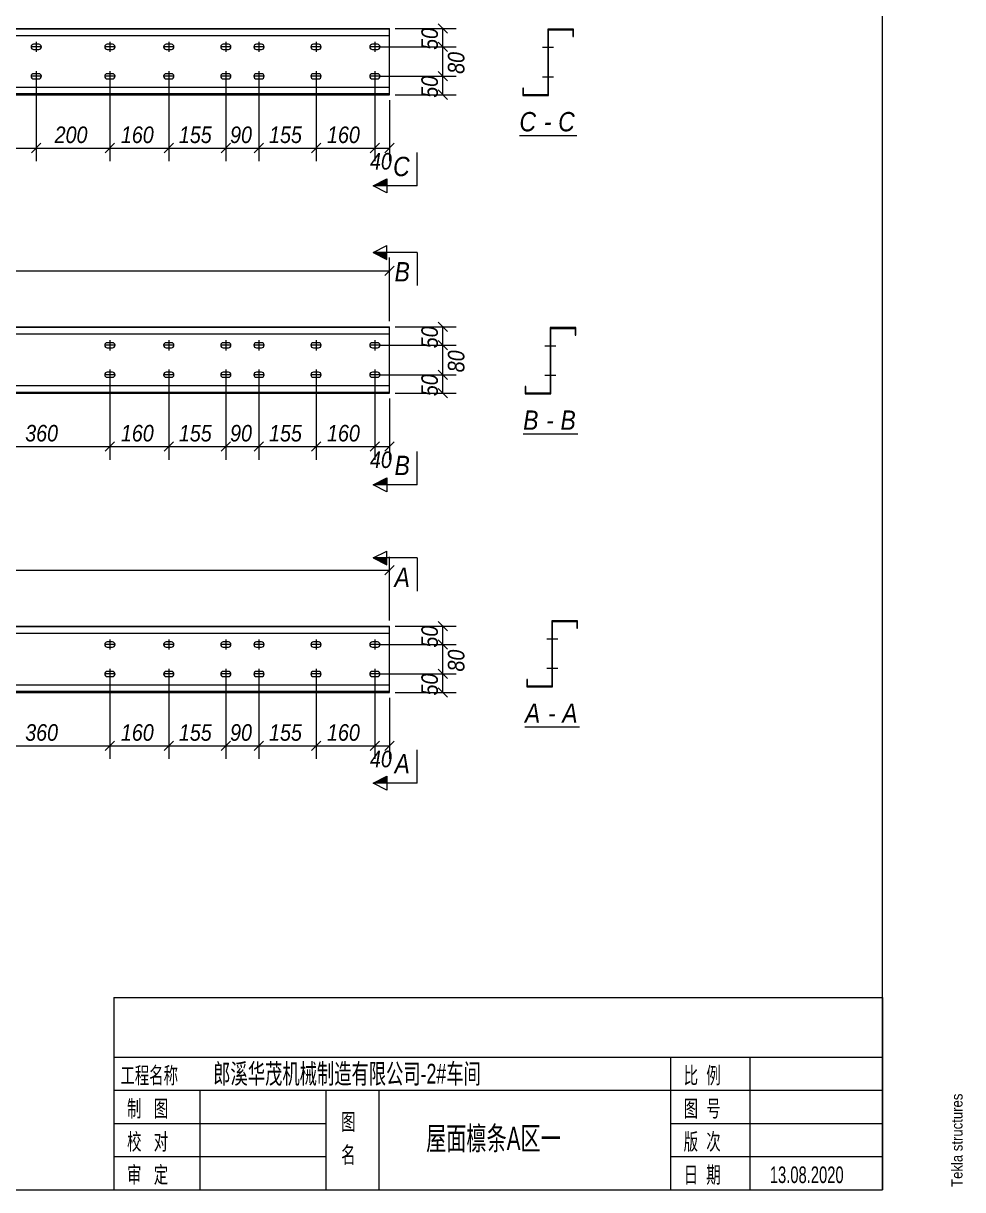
# Model space of a CAD drawing. Extents: x 857 to 4439, y -1249 to 4637.
# Drawn here: x 1288.2 to 1458.3, y 4227.2 to 4438.4 of the extents above; entities that cross this region are included whole.
import ezdxf

# ---------------------------------------------------------------- set-up
doc = ezdxf.new("R2010")
doc.units = 0
doc.header["$LTSCALE"] = 1000
doc.header["$MEASUREMENT"] = 0
doc.linetypes.add('XKITLINE00', pattern=[0])
doc.linetypes.add('XKITLINE02', pattern=[4, 2, -2])
for name, color, linetype, lineweight in [('Bolt', 7, 'Continuous', 0), ('DrawingSheet', 5, 'Continuous', 0), ('OtherObjectType', 1, 'Continuous', 0), ('Part', 2, 'Continuous', 0), ('Section', 6, 'Continuous', 0), ('Z-DIMENSIONS', 1, 'Continuous', 0)]:
    doc.layers.add(name, color=color, linetype=linetype, lineweight=lineweight)
doc.styles.add('Arial', font='arial.ttf')
doc.styles.add('Arial Italic', font='ariali.ttf')
doc.styles.add('宋体', font='arial.ttf')

# ---------------------------------------------------------------- blocks, each defined once
blk = doc.blocks.new('屋面檩条A区二')
at = {"layer": 'DrawingSheet', "color": 5, "style": 'Arial', "width": 0.85}
blk.add_text('Tekla structures', height=2, rotation=90, dxfattribs=at).set_placement((4.5, 5.5))
blk = doc.blocks.new('屋面檩条A区一')
at = {"layer": 'Section'}
for points in [[(499.25, 186.79), (496.75, 186.79), (499.25, 188.04)], [(499.25, 173.47), (496.75, 174.72), (499.25, 174.72)], [(499.25, 132.65), (496.75, 132.65), (499.25, 133.9)], [(499.25, 118.15), (496.75, 119.4), (499.25, 119.4)], [(499.25, 78.62), (496.75, 78.62), (499.25, 79.87)]]:
    blk.add_hatch(color=1, dxfattribs=at).paths.add_polyline_path(points, flags=17)
at = {"layer": 'Bolt', "color": 3, "linetype": 'XKITLINE00', "lineweight": 0}
for p, q in [((434.85, 212.13), (434.82, 211.95)), ((434.82, 211.95), (434.82, 211.95)), ((434.82, 211.95), (434.85, 211.78)), ((436.68, 211.95), (434.82, 211.95)), ((434.95, 212.28), (434.85, 212.13)), ((434.85, 211.78), (434.95, 211.62)), ((435.11, 212.39), (434.95, 212.28)), ((434.95, 211.62), (435.11, 211.52)), ((435.28, 212.42), (435.11, 212.39)), ((435.11, 211.52), (435.28, 211.49)), ((436.22, 212.42), (435.28, 212.42)), ((435.28, 211.49), (436.22, 211.49)), ((435.75, 212.89), (435.75, 211.02)), ((436.4, 212.39), (436.22, 212.42)), ((436.22, 211.49), (436.4, 211.52)), ((436.55, 212.28), (436.4, 212.39)), ((436.4, 211.52), (436.55, 211.62)), ((436.65, 212.13), (436.55, 212.28)), ((436.55, 211.62), (436.65, 211.78)), ((436.68, 211.95), (436.65, 212.13)), ((436.65, 211.78), (436.68, 211.95)), ((436.68, 211.95), (436.68, 211.95)), ((448.19, 212.13), (448.15, 211.95)), ((448.15, 211.95), (448.15, 211.95)), ((448.15, 211.95), (448.19, 211.78)), ((450.02, 211.95), (448.15, 211.95)), ((448.29, 212.28), (448.19, 212.13)), ((448.19, 211.78), (448.29, 211.62)), ((448.44, 212.39), (448.29, 212.28)), ((448.29, 211.62), (448.44, 211.52)), ((448.62, 212.42), (448.44, 212.39)), ((448.44, 211.52), (448.62, 211.49)), ((449.55, 212.42), (448.62, 212.42)), ((448.62, 211.49), (449.55, 211.49)), ((449.08, 212.89), (449.08, 211.02)), ((449.73, 212.39), (449.55, 212.42)), ((449.55, 211.49), (449.73, 211.52)), ((449.88, 212.28), (449.73, 212.39)), ((449.73, 211.52), (449.88, 211.62)), ((449.98, 212.13), (449.88, 212.28)), ((449.88, 211.62), (449.98, 211.78)), ((450.02, 211.95), (449.98, 212.13)), ((449.98, 211.78), (450.02, 211.95)), ((450.02, 211.95), (450.02, 211.95)), ((458.85, 212.13), (458.82, 211.95)), ((458.82, 211.95), (458.82, 211.95)), ((458.82, 211.95), (458.85, 211.78)), ((460.68, 211.95), (458.82, 211.95)), ((458.95, 212.28), (458.85, 212.13)), ((458.85, 211.78), (458.95, 211.62)), ((459.11, 212.39), (458.95, 212.28)), ((458.95, 211.62), (459.11, 211.52)), ((459.28, 212.42), (459.11, 212.39)), ((459.11, 211.52), (459.28, 211.49)), ((460.22, 212.42), (459.28, 212.42)), ((459.28, 211.49), (460.22, 211.49)), ((459.75, 212.89), (459.75, 211.02)), ((460.4, 212.39), (460.22, 212.42)), ((460.22, 211.49), (460.4, 211.52)), ((460.55, 212.28), (460.4, 212.39)), ((460.4, 211.52), (460.55, 211.62)), ((460.65, 212.13), (460.55, 212.28)), ((460.55, 211.62), (460.65, 211.78)), ((460.68, 211.95), (460.65, 212.13)), ((460.65, 211.78), (460.68, 211.95)), ((460.68, 211.95), (460.68, 211.95)), ((469.19, 212.13), (469.15, 211.95)), ((469.15, 211.95), (469.15, 211.95)), ((469.15, 211.95), (469.19, 211.78)), ((471.02, 211.95), (469.15, 211.95)), ((469.29, 212.28), (469.19, 212.13)), ((469.19, 211.78), (469.29, 211.62)), ((469.44, 212.39), (469.29, 212.28)), ((469.29, 211.62), (469.44, 211.52)), ((469.62, 212.42), (469.44, 212.39)), ((469.44, 211.52), (469.62, 211.49)), ((470.55, 212.42), (469.62, 212.42)), ((469.62, 211.49), (470.55, 211.49)), ((470.08, 212.89), (470.08, 211.02)), ((470.73, 212.39), (470.55, 212.42)), ((470.55, 211.49), (470.73, 211.52)), ((470.88, 212.28), (470.73, 212.39)), ((470.73, 211.52), (470.88, 211.62)), ((470.98, 212.13), (470.88, 212.28)), ((470.88, 211.62), (470.98, 211.78)), ((471.02, 211.95), (470.98, 212.13)), ((470.98, 211.78), (471.02, 211.95)), ((471.02, 211.95), (471.02, 211.95)), ((475.19, 212.13), (475.15, 211.95)), ((475.15, 211.95), (475.15, 211.95)), ((475.15, 211.95), (475.19, 211.78)), ((477.02, 211.95), (475.15, 211.95)), ((475.29, 212.28), (475.19, 212.13)), ((475.19, 211.78), (475.29, 211.62)), ((475.44, 212.39), (475.29, 212.28)), ((475.29, 211.62), (475.44, 211.52)), ((475.62, 212.42), (475.44, 212.39)), ((475.44, 211.52), (475.62, 211.49)), ((476.55, 212.42), (475.62, 212.42)), ((475.62, 211.49), (476.55, 211.49)), ((476.08, 212.89), (476.08, 211.02)), ((476.73, 212.39), (476.55, 212.42)), ((476.55, 211.49), (476.73, 211.52)), ((476.88, 212.28), (476.73, 212.39)), ((476.73, 211.52), (476.88, 211.62)), ((476.98, 212.13), (476.88, 212.28)), ((476.88, 211.62), (476.98, 211.78)), ((477.02, 211.95), (476.98, 212.13)), ((476.98, 211.78), (477.02, 211.95)), ((477.02, 211.95), (477.02, 211.95)), ((485.52, 212.13), (485.48, 211.95)), ((485.48, 211.95), (485.48, 211.95)), ((485.48, 211.95), (485.52, 211.78)), ((487.35, 211.95), (485.48, 211.95)), ((485.62, 212.28), (485.52, 212.13)), ((485.52, 211.78), (485.62, 211.62)), ((485.77, 212.39), (485.62, 212.28)), ((485.62, 211.62), (485.77, 211.52)), ((485.95, 212.42), (485.77, 212.39)), ((485.77, 211.52), (485.95, 211.49)), ((486.88, 212.42), (485.95, 212.42)), ((485.95, 211.49), (486.88, 211.49)), ((486.42, 212.89), (486.42, 211.02)), ((487.06, 212.39), (486.88, 212.42)), ((486.88, 211.49), (487.06, 211.52)), ((487.21, 212.28), (487.06, 212.39)), ((487.06, 211.52), (487.21, 211.62)), ((487.31, 212.13), (487.21, 212.28)), ((487.21, 211.62), (487.31, 211.78)), ((487.35, 211.95), (487.31, 212.13)), ((487.31, 211.78), (487.35, 211.95)), ((487.35, 211.95), (487.35, 211.95)), ((496.19, 212.13), (496.15, 211.95)), ((496.15, 211.95), (496.15, 211.95)), ((496.15, 211.95), (496.19, 211.78)), ((498.02, 211.95), (496.15, 211.95)), ((496.29, 212.28), (496.19, 212.13)), ((496.19, 211.78), (496.29, 211.62)), ((496.44, 212.39), (496.29, 212.28)), ((496.29, 211.62), (496.44, 211.52)), ((496.62, 212.42), (496.44, 212.39)), ((496.44, 211.52), (496.62, 211.49)), ((497.55, 212.42), (496.62, 212.42)), ((496.62, 211.49), (497.55, 211.49)), ((497.08, 212.89), (497.08, 211.02)), ((497.73, 212.39), (497.55, 212.42)), ((497.55, 211.49), (497.73, 211.52)), ((497.88, 212.28), (497.73, 212.39)), ((497.73, 211.52), (497.88, 211.62)), ((497.98, 212.13), (497.88, 212.28)), ((497.88, 211.62), (497.98, 211.78)), ((498.02, 211.95), (497.98, 212.13)), ((497.98, 211.78), (498.02, 211.95)), ((498.02, 211.95), (498.02, 211.95)), ((529.45, 211.82), (527.45, 211.82)), ((528.52, 212.28), (528.39, 212.28)), ((528.52, 211.35), (528.39, 211.35)), ((435.11, 207.05), (434.95, 206.95)), ((435.28, 207.09), (435.11, 207.05)), ((436.22, 207.09), (435.28, 207.09)), ((435.75, 207.55), (435.75, 205.69)), ((436.4, 207.05), (436.22, 207.09)), ((436.55, 206.95), (436.4, 207.05)), ((448.44, 207.05), (448.29, 206.95)), ((448.62, 207.09), (448.44, 207.05)), ((449.55, 207.09), (448.62, 207.09)), ((449.08, 207.55), (449.08, 205.69)), ((449.73, 207.05), (449.55, 207.09)), ((449.88, 206.95), (449.73, 207.05)), ((459.11, 207.05), (458.95, 206.95)), ((459.28, 207.09), (459.11, 207.05)), ((460.22, 207.09), (459.28, 207.09)), ((459.75, 207.55), (459.75, 205.69)), ((460.4, 207.05), (460.22, 207.09)), ((460.55, 206.95), (460.4, 207.05)), ((469.44, 207.05), (469.29, 206.95)), ((469.62, 207.09), (469.44, 207.05)), ((470.55, 207.09), (469.62, 207.09)), ((470.08, 207.55), (470.08, 205.69)), ((470.73, 207.05), (470.55, 207.09)), ((470.88, 206.95), (470.73, 207.05)), ((475.44, 207.05), (475.29, 206.95)), ((475.62, 207.09), (475.44, 207.05)), ((476.55, 207.09), (475.62, 207.09)), ((476.08, 207.55), (476.08, 205.69)), ((476.73, 207.05), (476.55, 207.09)), ((476.88, 206.95), (476.73, 207.05)), ((485.77, 207.05), (485.62, 206.95)), ((485.95, 207.09), (485.77, 207.05)), ((486.88, 207.09), (485.95, 207.09)), ((486.42, 207.55), (486.42, 205.69)), ((487.06, 207.05), (486.88, 207.09)), ((487.21, 206.95), (487.06, 207.05)), ((496.44, 207.05), (496.29, 206.95)), ((496.62, 207.09), (496.44, 207.05)), ((497.55, 207.09), (496.62, 207.09)), ((497.08, 207.55), (497.08, 205.69)), ((497.73, 207.05), (497.55, 207.09)), ((497.88, 206.95), (497.73, 207.05)), ((434.85, 206.8), (434.82, 206.62)), ((434.82, 206.62), (434.82, 206.62)), ((434.82, 206.62), (434.85, 206.44)), ((436.68, 206.62), (434.82, 206.62)), ((434.95, 206.95), (434.85, 206.8)), ((434.85, 206.44), (434.95, 206.29)), ((434.95, 206.29), (435.11, 206.19)), ((435.11, 206.19), (435.28, 206.15)), ((435.28, 206.15), (436.22, 206.15)), ((436.22, 206.15), (436.4, 206.19)), ((436.4, 206.19), (436.55, 206.29)), ((436.65, 206.8), (436.55, 206.95)), ((436.55, 206.29), (436.65, 206.44)), ((436.68, 206.62), (436.65, 206.8)), ((436.65, 206.44), (436.68, 206.62)), ((436.68, 206.62), (436.68, 206.62)), ((448.19, 206.8), (448.15, 206.62)), ((448.15, 206.62), (448.15, 206.62)), ((448.15, 206.62), (448.19, 206.44)), ((450.02, 206.62), (448.15, 206.62)), ((448.29, 206.95), (448.19, 206.8)), ((448.19, 206.44), (448.29, 206.29)), ((448.29, 206.29), (448.44, 206.19)), ((448.44, 206.19), (448.62, 206.15)), ((448.62, 206.15), (449.55, 206.15)), ((449.55, 206.15), (449.73, 206.19)), ((449.73, 206.19), (449.88, 206.29)), ((449.98, 206.8), (449.88, 206.95)), ((449.88, 206.29), (449.98, 206.44)), ((450.02, 206.62), (449.98, 206.8)), ((449.98, 206.44), (450.02, 206.62)), ((450.02, 206.62), (450.02, 206.62)), ((458.85, 206.8), (458.82, 206.62)), ((458.82, 206.62), (458.82, 206.62)), ((458.82, 206.62), (458.85, 206.44)), ((460.68, 206.62), (458.82, 206.62)), ((458.95, 206.95), (458.85, 206.8)), ((458.85, 206.44), (458.95, 206.29)), ((458.95, 206.29), (459.11, 206.19)), ((459.11, 206.19), (459.28, 206.15)), ((459.28, 206.15), (460.22, 206.15)), ((460.22, 206.15), (460.4, 206.19)), ((460.4, 206.19), (460.55, 206.29)), ((460.65, 206.8), (460.55, 206.95)), ((460.55, 206.29), (460.65, 206.44)), ((460.68, 206.62), (460.65, 206.8)), ((460.65, 206.44), (460.68, 206.62)), ((460.68, 206.62), (460.68, 206.62)), ((469.19, 206.8), (469.15, 206.62)), ((469.15, 206.62), (469.15, 206.62)), ((469.15, 206.62), (469.19, 206.44)), ((471.02, 206.62), (469.15, 206.62)), ((469.29, 206.95), (469.19, 206.8)), ((469.19, 206.44), (469.29, 206.29)), ((469.29, 206.29), (469.44, 206.19)), ((469.44, 206.19), (469.62, 206.15)), ((469.62, 206.15), (470.55, 206.15)), ((470.55, 206.15), (470.73, 206.19)), ((470.73, 206.19), (470.88, 206.29)), ((470.98, 206.8), (470.88, 206.95)), ((470.88, 206.29), (470.98, 206.44)), ((471.02, 206.62), (470.98, 206.8)), ((470.98, 206.44), (471.02, 206.62)), ((471.02, 206.62), (471.02, 206.62)), ((475.19, 206.8), (475.15, 206.62)), ((475.15, 206.62), (475.15, 206.62)), ((475.15, 206.62), (475.19, 206.44)), ((477.02, 206.62), (475.15, 206.62)), ((475.29, 206.95), (475.19, 206.8)), ((475.19, 206.44), (475.29, 206.29)), ((475.29, 206.29), (475.44, 206.19)), ((475.44, 206.19), (475.62, 206.15)), ((475.62, 206.15), (476.55, 206.15)), ((476.55, 206.15), (476.73, 206.19)), ((476.73, 206.19), (476.88, 206.29)), ((476.98, 206.8), (476.88, 206.95)), ((476.88, 206.29), (476.98, 206.44)), ((477.02, 206.62), (476.98, 206.8)), ((476.98, 206.44), (477.02, 206.62)), ((477.02, 206.62), (477.02, 206.62)), ((485.52, 206.8), (485.48, 206.62)), ((485.48, 206.62), (485.48, 206.62)), ((485.48, 206.62), (485.52, 206.44)), ((487.35, 206.62), (485.48, 206.62)), ((485.62, 206.95), (485.52, 206.8)), ((485.52, 206.44), (485.62, 206.29)), ((485.62, 206.29), (485.77, 206.19)), ((485.77, 206.19), (485.95, 206.15)), ((485.95, 206.15), (486.88, 206.15)), ((486.88, 206.15), (487.06, 206.19)), ((487.06, 206.19), (487.21, 206.29)), ((487.31, 206.8), (487.21, 206.95)), ((487.21, 206.29), (487.31, 206.44)), ((487.35, 206.62), (487.31, 206.8)), ((487.31, 206.44), (487.35, 206.62)), ((487.35, 206.62), (487.35, 206.62)), ((496.19, 206.8), (496.15, 206.62)), ((496.15, 206.62), (496.15, 206.62)), ((496.15, 206.62), (496.19, 206.44)), ((498.02, 206.62), (496.15, 206.62)), ((496.29, 206.95), (496.19, 206.8)), ((496.19, 206.44), (496.29, 206.29)), ((496.29, 206.29), (496.44, 206.19)), ((496.44, 206.19), (496.62, 206.15)), ((496.62, 206.15), (497.55, 206.15)), ((497.55, 206.15), (497.73, 206.19)), ((497.73, 206.19), (497.88, 206.29)), ((497.98, 206.8), (497.88, 206.95)), ((497.88, 206.29), (497.98, 206.44)), ((498.02, 206.62), (497.98, 206.8)), ((497.98, 206.44), (498.02, 206.62)), ((498.02, 206.62), (498.02, 206.62)), ((529.45, 206.48), (527.45, 206.48)), ((528.52, 206.95), (528.39, 206.95)), ((528.52, 206.02), (528.39, 206.02)), ((449.08, 158.85), (449.08, 156.98)), ((459.75, 158.85), (459.75, 156.98)), ((470.08, 158.85), (470.08, 156.98)), ((476.08, 158.85), (476.08, 156.98)), ((486.42, 158.85), (486.42, 156.98)), ((497.08, 158.85), (497.08, 156.98)), ((448.19, 158.09), (448.15, 157.92)), ((448.15, 157.92), (448.15, 157.92)), ((448.15, 157.92), (448.19, 157.74)), ((450.02, 157.92), (448.15, 157.92)), ((448.29, 158.25), (448.19, 158.09)), ((448.19, 157.74), (448.29, 157.59)), ((448.44, 158.35), (448.29, 158.25)), ((448.29, 157.59), (448.44, 157.48)), ((448.62, 158.38), (448.44, 158.35)), ((448.44, 157.48), (448.62, 157.45)), ((449.55, 158.38), (448.62, 158.38)), ((448.62, 157.45), (449.55, 157.45)), ((449.73, 158.35), (449.55, 158.38)), ((449.55, 157.45), (449.73, 157.48)), ((449.88, 158.25), (449.73, 158.35)), ((449.73, 157.48), (449.88, 157.59)), ((449.98, 158.09), (449.88, 158.25)), ((449.88, 157.59), (449.98, 157.74)), ((450.02, 157.92), (449.98, 158.09)), ((449.98, 157.74), (450.02, 157.92)), ((450.02, 157.92), (450.02, 157.92)), ((458.85, 158.09), (458.82, 157.92)), ((458.82, 157.92), (458.82, 157.92)), ((458.82, 157.92), (458.85, 157.74)), ((460.68, 157.92), (458.82, 157.92)), ((458.95, 158.25), (458.85, 158.09)), ((458.85, 157.74), (458.95, 157.59)), ((459.11, 158.35), (458.95, 158.25)), ((458.95, 157.59), (459.11, 157.48)), ((459.28, 158.38), (459.11, 158.35)), ((459.11, 157.48), (459.28, 157.45)), ((460.22, 158.38), (459.28, 158.38)), ((459.28, 157.45), (460.22, 157.45)), ((460.4, 158.35), (460.22, 158.38)), ((460.22, 157.45), (460.4, 157.48)), ((460.55, 158.25), (460.4, 158.35)), ((460.4, 157.48), (460.55, 157.59)), ((460.65, 158.09), (460.55, 158.25)), ((460.55, 157.59), (460.65, 157.74)), ((460.68, 157.92), (460.65, 158.09)), ((460.65, 157.74), (460.68, 157.92)), ((460.68, 157.92), (460.68, 157.92)), ((469.19, 158.09), (469.15, 157.92)), ((469.15, 157.92), (469.15, 157.92)), ((469.15, 157.92), (469.19, 157.74)), ((471.02, 157.92), (469.15, 157.92)), ((469.29, 158.25), (469.19, 158.09)), ((469.19, 157.74), (469.29, 157.59)), ((469.44, 158.35), (469.29, 158.25)), ((469.29, 157.59), (469.44, 157.48)), ((469.62, 158.38), (469.44, 158.35)), ((469.44, 157.48), (469.62, 157.45)), ((470.55, 158.38), (469.62, 158.38)), ((469.62, 157.45), (470.55, 157.45)), ((470.73, 158.35), (470.55, 158.38)), ((470.55, 157.45), (470.73, 157.48)), ((470.88, 158.25), (470.73, 158.35)), ((470.73, 157.48), (470.88, 157.59)), ((470.98, 158.09), (470.88, 158.25)), ((470.88, 157.59), (470.98, 157.74)), ((471.02, 157.92), (470.98, 158.09)), ((470.98, 157.74), (471.02, 157.92)), ((471.02, 157.92), (471.02, 157.92)), ((475.19, 158.09), (475.15, 157.92)), ((475.15, 157.92), (475.15, 157.92)), ((475.15, 157.92), (475.19, 157.74)), ((477.02, 157.92), (475.15, 157.92)), ((475.29, 158.25), (475.19, 158.09)), ((475.19, 157.74), (475.29, 157.59)), ((475.44, 158.35), (475.29, 158.25)), ((475.29, 157.59), (475.44, 157.48)), ((475.62, 158.38), (475.44, 158.35)), ((475.44, 157.48), (475.62, 157.45)), ((476.55, 158.38), (475.62, 158.38)), ((475.62, 157.45), (476.55, 157.45)), ((476.73, 158.35), (476.55, 158.38)), ((476.55, 157.45), (476.73, 157.48)), ((476.88, 158.25), (476.73, 158.35)), ((476.73, 157.48), (476.88, 157.59)), ((476.98, 158.09), (476.88, 158.25)), ((476.88, 157.59), (476.98, 157.74)), ((477.02, 157.92), (476.98, 158.09)), ((476.98, 157.74), (477.02, 157.92)), ((477.02, 157.92), (477.02, 157.92)), ((485.52, 158.09), (485.48, 157.92)), ((485.48, 157.92), (485.48, 157.92)), ((485.48, 157.92), (485.52, 157.74)), ((487.35, 157.92), (485.48, 157.92)), ((485.62, 158.25), (485.52, 158.09)), ((485.52, 157.74), (485.62, 157.59)), ((485.77, 158.35), (485.62, 158.25)), ((485.62, 157.59), (485.77, 157.48)), ((485.95, 158.38), (485.77, 158.35)), ((485.77, 157.48), (485.95, 157.45)), ((486.88, 158.38), (485.95, 158.38)), ((485.95, 157.45), (486.88, 157.45)), ((487.06, 158.35), (486.88, 158.38)), ((486.88, 157.45), (487.06, 157.48)), ((487.21, 158.25), (487.06, 158.35)), ((487.06, 157.48), (487.21, 157.59)), ((487.31, 158.09), (487.21, 158.25)), ((487.21, 157.59), (487.31, 157.74)), ((487.35, 157.92), (487.31, 158.09)), ((487.31, 157.74), (487.35, 157.92)), ((487.35, 157.92), (487.35, 157.92)), ((496.19, 158.09), (496.15, 157.92)), ((496.15, 157.92), (496.15, 157.92)), ((496.15, 157.92), (496.19, 157.74)), ((498.02, 157.92), (496.15, 157.92)), ((496.29, 158.25), (496.19, 158.09)), ((496.19, 157.74), (496.29, 157.59)), ((496.44, 158.35), (496.29, 158.25)), ((496.29, 157.59), (496.44, 157.48)), ((496.62, 158.38), (496.44, 158.35)), ((496.44, 157.48), (496.62, 157.45)), ((497.55, 158.38), (496.62, 158.38)), ((496.62, 157.45), (497.55, 157.45)), ((497.73, 158.35), (497.55, 158.38)), ((497.55, 157.45), (497.73, 157.48)), ((497.88, 158.25), (497.73, 158.35)), ((497.73, 157.48), (497.88, 157.59)), ((497.98, 158.09), (497.88, 158.25)), ((497.88, 157.59), (497.98, 157.74)), ((498.02, 157.92), (497.98, 158.09)), ((497.98, 157.74), (498.02, 157.92)), ((498.02, 157.92), (498.02, 157.92)), ((529.87, 157.77), (527.87, 157.77)), ((528.93, 158.23), (528.8, 158.23)), ((528.93, 157.3), (528.8, 157.3)), ((448.19, 152.76), (448.15, 152.58)), ((448.15, 152.58), (448.15, 152.58)), ((448.15, 152.58), (448.19, 152.4)), ((450.02, 152.58), (448.15, 152.58)), ((448.29, 152.91), (448.19, 152.76)), ((448.19, 152.4), (448.29, 152.25)), ((448.44, 153.01), (448.29, 152.91)), ((448.29, 152.25), (448.44, 152.15)), ((448.62, 153.05), (448.44, 153.01)), ((448.44, 152.15), (448.62, 152.12)), ((449.55, 153.05), (448.62, 153.05)), ((448.62, 152.12), (449.55, 152.12)), ((449.08, 153.52), (449.08, 151.65)), ((449.73, 153.01), (449.55, 153.05)), ((449.55, 152.12), (449.73, 152.15)), ((449.88, 152.91), (449.73, 153.01)), ((449.73, 152.15), (449.88, 152.25)), ((449.98, 152.76), (449.88, 152.91)), ((449.88, 152.25), (449.98, 152.4)), ((450.02, 152.58), (449.98, 152.76)), ((449.98, 152.4), (450.02, 152.58)), ((450.02, 152.58), (450.02, 152.58)), ((458.85, 152.76), (458.82, 152.58)), ((458.82, 152.58), (458.82, 152.58)), ((458.82, 152.58), (458.85, 152.4)), ((460.68, 152.58), (458.82, 152.58)), ((458.95, 152.91), (458.85, 152.76)), ((458.85, 152.4), (458.95, 152.25)), ((459.11, 153.01), (458.95, 152.91)), ((458.95, 152.25), (459.11, 152.15)), ((459.28, 153.05), (459.11, 153.01)), ((459.11, 152.15), (459.28, 152.12)), ((460.22, 153.05), (459.28, 153.05)), ((459.28, 152.12), (460.22, 152.12)), ((459.75, 153.52), (459.75, 151.65)), ((460.4, 153.01), (460.22, 153.05)), ((460.22, 152.12), (460.4, 152.15)), ((460.55, 152.91), (460.4, 153.01)), ((460.4, 152.15), (460.55, 152.25)), ((460.65, 152.76), (460.55, 152.91)), ((460.55, 152.25), (460.65, 152.4)), ((460.68, 152.58), (460.65, 152.76)), ((460.65, 152.4), (460.68, 152.58)), ((460.68, 152.58), (460.68, 152.58)), ((469.19, 152.76), (469.15, 152.58)), ((469.15, 152.58), (469.15, 152.58)), ((469.15, 152.58), (469.19, 152.4)), ((471.02, 152.58), (469.15, 152.58)), ((469.29, 152.91), (469.19, 152.76)), ((469.19, 152.4), (469.29, 152.25)), ((469.44, 153.01), (469.29, 152.91)), ((469.29, 152.25), (469.44, 152.15)), ((469.62, 153.05), (469.44, 153.01)), ((469.44, 152.15), (469.62, 152.12)), ((470.55, 153.05), (469.62, 153.05)), ((469.62, 152.12), (470.55, 152.12)), ((470.08, 153.52), (470.08, 151.65)), ((470.73, 153.01), (470.55, 153.05)), ((470.55, 152.12), (470.73, 152.15)), ((470.88, 152.91), (470.73, 153.01)), ((470.73, 152.15), (470.88, 152.25)), ((470.98, 152.76), (470.88, 152.91)), ((470.88, 152.25), (470.98, 152.4)), ((471.02, 152.58), (470.98, 152.76)), ((470.98, 152.4), (471.02, 152.58)), ((471.02, 152.58), (471.02, 152.58)), ((475.19, 152.76), (475.15, 152.58)), ((475.15, 152.58), (475.15, 152.58)), ((475.15, 152.58), (475.19, 152.4)), ((477.02, 152.58), (475.15, 152.58)), ((475.29, 152.91), (475.19, 152.76)), ((475.19, 152.4), (475.29, 152.25)), ((475.44, 153.01), (475.29, 152.91)), ((475.29, 152.25), (475.44, 152.15)), ((475.62, 153.05), (475.44, 153.01)), ((475.44, 152.15), (475.62, 152.12)), ((476.55, 153.05), (475.62, 153.05)), ((475.62, 152.12), (476.55, 152.12)), ((476.08, 153.52), (476.08, 151.65)), ((476.73, 153.01), (476.55, 153.05)), ((476.55, 152.12), (476.73, 152.15)), ((476.88, 152.91), (476.73, 153.01)), ((476.73, 152.15), (476.88, 152.25)), ((476.98, 152.76), (476.88, 152.91)), ((476.88, 152.25), (476.98, 152.4)), ((477.02, 152.58), (476.98, 152.76)), ((476.98, 152.4), (477.02, 152.58)), ((477.02, 152.58), (477.02, 152.58)), ((485.52, 152.76), (485.48, 152.58)), ((485.48, 152.58), (485.48, 152.58)), ((485.48, 152.58), (485.52, 152.4)), ((487.35, 152.58), (485.48, 152.58)), ((485.62, 152.91), (485.52, 152.76)), ((485.52, 152.4), (485.62, 152.25)), ((485.77, 153.01), (485.62, 152.91)), ((485.62, 152.25), (485.77, 152.15)), ((485.95, 153.05), (485.77, 153.01)), ((485.77, 152.15), (485.95, 152.12)), ((486.88, 153.05), (485.95, 153.05)), ((485.95, 152.12), (486.88, 152.12)), ((486.42, 153.52), (486.42, 151.65)), ((487.06, 153.01), (486.88, 153.05)), ((486.88, 152.12), (487.06, 152.15)), ((487.21, 152.91), (487.06, 153.01)), ((487.06, 152.15), (487.21, 152.25)), ((487.31, 152.76), (487.21, 152.91)), ((487.21, 152.25), (487.31, 152.4)), ((487.35, 152.58), (487.31, 152.76)), ((487.31, 152.4), (487.35, 152.58)), ((487.35, 152.58), (487.35, 152.58)), ((496.19, 152.76), (496.15, 152.58)), ((496.15, 152.58), (496.15, 152.58)), ((496.15, 152.58), (496.19, 152.4)), ((498.02, 152.58), (496.15, 152.58)), ((496.29, 152.91), (496.19, 152.76)), ((496.19, 152.4), (496.29, 152.25)), ((496.44, 153.01), (496.29, 152.91)), ((496.29, 152.25), (496.44, 152.15)), ((496.62, 153.05), (496.44, 153.01)), ((496.44, 152.15), (496.62, 152.12)), ((497.55, 153.05), (496.62, 153.05)), ((496.62, 152.12), (497.55, 152.12)), ((497.08, 153.52), (497.08, 151.65)), ((497.73, 153.01), (497.55, 153.05)), ((497.55, 152.12), (497.73, 152.15)), ((497.88, 152.91), (497.73, 153.01)), ((497.73, 152.15), (497.88, 152.25)), ((497.98, 152.76), (497.88, 152.91)), ((497.88, 152.25), (497.98, 152.4)), ((498.02, 152.58), (497.98, 152.76)), ((497.98, 152.4), (498.02, 152.58)), ((498.02, 152.58), (498.02, 152.58)), ((529.87, 152.43), (527.87, 152.43)), ((528.93, 152.9), (528.8, 152.9)), ((528.93, 151.97), (528.8, 151.97)), ((448.19, 103.9), (448.15, 103.72)), ((448.15, 103.72), (448.15, 103.72)), ((448.15, 103.72), (448.19, 103.54)), ((450.02, 103.72), (448.15, 103.72)), ((448.29, 104.05), (448.19, 103.9)), ((448.19, 103.54), (448.29, 103.39)), ((448.44, 104.15), (448.29, 104.05)), ((448.62, 104.19), (448.44, 104.15)), ((449.55, 104.19), (448.62, 104.19)), ((449.08, 104.65), (449.08, 102.79)), ((449.73, 104.15), (449.55, 104.19)), ((449.88, 104.05), (449.73, 104.15)), ((449.98, 103.9), (449.88, 104.05)), ((449.88, 103.39), (449.98, 103.54)), ((450.02, 103.72), (449.98, 103.9)), ((449.98, 103.54), (450.02, 103.72)), ((450.02, 103.72), (450.02, 103.72)), ((458.85, 103.9), (458.82, 103.72)), ((458.82, 103.72), (458.82, 103.72)), ((458.82, 103.72), (458.85, 103.54)), ((460.68, 103.72), (458.82, 103.72)), ((458.95, 104.05), (458.85, 103.9)), ((458.85, 103.54), (458.95, 103.39)), ((459.11, 104.15), (458.95, 104.05)), ((459.28, 104.19), (459.11, 104.15)), ((460.22, 104.19), (459.28, 104.19)), ((459.75, 104.65), (459.75, 102.79)), ((460.4, 104.15), (460.22, 104.19)), ((460.55, 104.05), (460.4, 104.15)), ((460.65, 103.9), (460.55, 104.05)), ((460.55, 103.39), (460.65, 103.54)), ((460.68, 103.72), (460.65, 103.9)), ((460.65, 103.54), (460.68, 103.72)), ((460.68, 103.72), (460.68, 103.72)), ((469.19, 103.9), (469.15, 103.72)), ((469.15, 103.72), (469.15, 103.72)), ((469.15, 103.72), (469.19, 103.54)), ((471.02, 103.72), (469.15, 103.72)), ((469.29, 104.05), (469.19, 103.9)), ((469.19, 103.54), (469.29, 103.39)), ((469.44, 104.15), (469.29, 104.05)), ((469.62, 104.19), (469.44, 104.15)), ((470.55, 104.19), (469.62, 104.19)), ((470.08, 104.65), (470.08, 102.79)), ((470.73, 104.15), (470.55, 104.19)), ((470.88, 104.05), (470.73, 104.15)), ((470.98, 103.9), (470.88, 104.05)), ((470.88, 103.39), (470.98, 103.54)), ((471.02, 103.72), (470.98, 103.9)), ((470.98, 103.54), (471.02, 103.72)), ((471.02, 103.72), (471.02, 103.72)), ((475.19, 103.9), (475.15, 103.72)), ((475.15, 103.72), (475.15, 103.72)), ((475.15, 103.72), (475.19, 103.54)), ((477.02, 103.72), (475.15, 103.72)), ((475.29, 104.05), (475.19, 103.9)), ((475.19, 103.54), (475.29, 103.39)), ((475.44, 104.15), (475.29, 104.05)), ((475.62, 104.19), (475.44, 104.15)), ((476.55, 104.19), (475.62, 104.19)), ((476.08, 104.65), (476.08, 102.79)), ((476.73, 104.15), (476.55, 104.19)), ((476.88, 104.05), (476.73, 104.15)), ((476.98, 103.9), (476.88, 104.05)), ((476.88, 103.39), (476.98, 103.54)), ((477.02, 103.72), (476.98, 103.9)), ((476.98, 103.54), (477.02, 103.72)), ((477.02, 103.72), (477.02, 103.72)), ((485.52, 103.9), (485.48, 103.72)), ((485.48, 103.72), (485.48, 103.72)), ((485.48, 103.72), (485.52, 103.54)), ((487.35, 103.72), (485.48, 103.72)), ((485.62, 104.05), (485.52, 103.9)), ((485.52, 103.54), (485.62, 103.39)), ((485.77, 104.15), (485.62, 104.05)), ((485.95, 104.19), (485.77, 104.15)), ((486.88, 104.19), (485.95, 104.19)), ((486.42, 104.65), (486.42, 102.79)), ((487.06, 104.15), (486.88, 104.19)), ((487.21, 104.05), (487.06, 104.15)), ((487.31, 103.9), (487.21, 104.05)), ((487.21, 103.39), (487.31, 103.54)), ((487.35, 103.72), (487.31, 103.9)), ((487.31, 103.54), (487.35, 103.72)), ((487.35, 103.72), (487.35, 103.72)), ((496.19, 103.9), (496.15, 103.72)), ((496.15, 103.72), (496.15, 103.72)), ((496.15, 103.72), (496.19, 103.54)), ((498.02, 103.72), (496.15, 103.72)), ((496.29, 104.05), (496.19, 103.9)), ((496.19, 103.54), (496.29, 103.39)), ((496.44, 104.15), (496.29, 104.05)), ((496.62, 104.19), (496.44, 104.15)), ((497.55, 104.19), (496.62, 104.19)), ((497.08, 104.65), (497.08, 102.79)), ((497.73, 104.15), (497.55, 104.19)), ((497.88, 104.05), (497.73, 104.15)), ((497.98, 103.9), (497.88, 104.05)), ((497.88, 103.39), (497.98, 103.54)), ((498.02, 103.72), (497.98, 103.9)), ((497.98, 103.54), (498.02, 103.72)), ((498.02, 103.72), (498.02, 103.72)), ((530.19, 104.71), (528.19, 104.71)), ((529.26, 105.17), (529.13, 105.17)), ((529.26, 104.24), (529.13, 104.24)), ((448.29, 103.39), (448.44, 103.29)), ((448.44, 103.29), (448.62, 103.25)), ((448.62, 103.25), (449.55, 103.25)), ((449.55, 103.25), (449.73, 103.29)), ((449.73, 103.29), (449.88, 103.39)), ((458.95, 103.39), (459.11, 103.29)), ((459.11, 103.29), (459.28, 103.25)), ((459.28, 103.25), (460.22, 103.25)), ((460.22, 103.25), (460.4, 103.29)), ((460.4, 103.29), (460.55, 103.39)), ((469.29, 103.39), (469.44, 103.29)), ((469.44, 103.29), (469.62, 103.25)), ((469.62, 103.25), (470.55, 103.25)), ((470.55, 103.25), (470.73, 103.29)), ((470.73, 103.29), (470.88, 103.39)), ((475.29, 103.39), (475.44, 103.29)), ((475.44, 103.29), (475.62, 103.25)), ((475.62, 103.25), (476.55, 103.25)), ((476.55, 103.25), (476.73, 103.29)), ((476.73, 103.29), (476.88, 103.39)), ((485.62, 103.39), (485.77, 103.29)), ((485.77, 103.29), (485.95, 103.25)), ((485.95, 103.25), (486.88, 103.25)), ((486.88, 103.25), (487.06, 103.29)), ((487.06, 103.29), (487.21, 103.39)), ((496.29, 103.39), (496.44, 103.29)), ((496.44, 103.29), (496.62, 103.25)), ((496.62, 103.25), (497.55, 103.25)), ((497.55, 103.25), (497.73, 103.29)), ((497.73, 103.29), (497.88, 103.39)), ((449.08, 99.32), (449.08, 97.45)), ((459.75, 99.32), (459.75, 97.45)), ((470.08, 99.32), (470.08, 97.45)), ((476.08, 99.32), (476.08, 97.45)), ((486.42, 99.32), (486.42, 97.45)), ((497.08, 99.32), (497.08, 97.45)), ((530.19, 99.37), (528.19, 99.37)), ((529.26, 99.84), (529.13, 99.84)), ((448.19, 98.56), (448.15, 98.39)), ((448.15, 98.39), (448.15, 98.39)), ((448.15, 98.39), (448.19, 98.21)), ((450.02, 98.39), (448.15, 98.39)), ((448.29, 98.72), (448.19, 98.56)), ((448.19, 98.21), (448.29, 98.06)), ((448.44, 98.82), (448.29, 98.72)), ((448.29, 98.06), (448.44, 97.95)), ((448.62, 98.85), (448.44, 98.82)), ((448.44, 97.95), (448.62, 97.92)), ((449.55, 98.85), (448.62, 98.85)), ((448.62, 97.92), (449.55, 97.92)), ((449.73, 98.82), (449.55, 98.85)), ((449.55, 97.92), (449.73, 97.95)), ((449.88, 98.72), (449.73, 98.82)), ((449.73, 97.95), (449.88, 98.06)), ((449.98, 98.56), (449.88, 98.72)), ((449.88, 98.06), (449.98, 98.21)), ((450.02, 98.39), (449.98, 98.56)), ((449.98, 98.21), (450.02, 98.39)), ((450.02, 98.39), (450.02, 98.39)), ((458.85, 98.56), (458.82, 98.39)), ((458.82, 98.39), (458.82, 98.39)), ((458.82, 98.39), (458.85, 98.21)), ((460.68, 98.39), (458.82, 98.39)), ((458.95, 98.72), (458.85, 98.56)), ((458.85, 98.21), (458.95, 98.06)), ((459.11, 98.82), (458.95, 98.72)), ((458.95, 98.06), (459.11, 97.95)), ((459.28, 98.85), (459.11, 98.82)), ((459.11, 97.95), (459.28, 97.92)), ((460.22, 98.85), (459.28, 98.85)), ((459.28, 97.92), (460.22, 97.92)), ((460.4, 98.82), (460.22, 98.85)), ((460.22, 97.92), (460.4, 97.95)), ((460.55, 98.72), (460.4, 98.82)), ((460.4, 97.95), (460.55, 98.06)), ((460.65, 98.56), (460.55, 98.72)), ((460.55, 98.06), (460.65, 98.21)), ((460.68, 98.39), (460.65, 98.56)), ((460.65, 98.21), (460.68, 98.39)), ((460.68, 98.39), (460.68, 98.39)), ((469.19, 98.56), (469.15, 98.39)), ((469.15, 98.39), (469.15, 98.39)), ((469.15, 98.39), (469.19, 98.21)), ((471.02, 98.39), (469.15, 98.39)), ((469.29, 98.72), (469.19, 98.56)), ((469.19, 98.21), (469.29, 98.06)), ((469.44, 98.82), (469.29, 98.72)), ((469.29, 98.06), (469.44, 97.95)), ((469.62, 98.85), (469.44, 98.82)), ((469.44, 97.95), (469.62, 97.92)), ((470.55, 98.85), (469.62, 98.85)), ((469.62, 97.92), (470.55, 97.92)), ((470.73, 98.82), (470.55, 98.85)), ((470.55, 97.92), (470.73, 97.95)), ((470.88, 98.72), (470.73, 98.82)), ((470.73, 97.95), (470.88, 98.06)), ((470.98, 98.56), (470.88, 98.72)), ((470.88, 98.06), (470.98, 98.21)), ((471.02, 98.39), (470.98, 98.56)), ((470.98, 98.21), (471.02, 98.39)), ((471.02, 98.39), (471.02, 98.39)), ((475.19, 98.56), (475.15, 98.39)), ((475.15, 98.39), (475.15, 98.39)), ((475.15, 98.39), (475.19, 98.21)), ((477.02, 98.39), (475.15, 98.39)), ((475.29, 98.72), (475.19, 98.56)), ((475.19, 98.21), (475.29, 98.06)), ((475.44, 98.82), (475.29, 98.72)), ((475.29, 98.06), (475.44, 97.95)), ((475.62, 98.85), (475.44, 98.82)), ((475.44, 97.95), (475.62, 97.92)), ((476.55, 98.85), (475.62, 98.85)), ((475.62, 97.92), (476.55, 97.92)), ((476.73, 98.82), (476.55, 98.85)), ((476.55, 97.92), (476.73, 97.95)), ((476.88, 98.72), (476.73, 98.82)), ((476.73, 97.95), (476.88, 98.06)), ((476.98, 98.56), (476.88, 98.72)), ((476.88, 98.06), (476.98, 98.21)), ((477.02, 98.39), (476.98, 98.56)), ((476.98, 98.21), (477.02, 98.39)), ((477.02, 98.39), (477.02, 98.39)), ((485.52, 98.56), (485.48, 98.39)), ((485.48, 98.39), (485.48, 98.39)), ((485.48, 98.39), (485.52, 98.21)), ((487.35, 98.39), (485.48, 98.39)), ((485.62, 98.72), (485.52, 98.56)), ((485.52, 98.21), (485.62, 98.06)), ((485.77, 98.82), (485.62, 98.72)), ((485.62, 98.06), (485.77, 97.95)), ((485.95, 98.85), (485.77, 98.82)), ((485.77, 97.95), (485.95, 97.92)), ((486.88, 98.85), (485.95, 98.85)), ((485.95, 97.92), (486.88, 97.92)), ((487.06, 98.82), (486.88, 98.85)), ((486.88, 97.92), (487.06, 97.95)), ((487.21, 98.72), (487.06, 98.82)), ((487.06, 97.95), (487.21, 98.06)), ((487.31, 98.56), (487.21, 98.72)), ((487.21, 98.06), (487.31, 98.21)), ((487.35, 98.39), (487.31, 98.56)), ((487.31, 98.21), (487.35, 98.39)), ((487.35, 98.39), (487.35, 98.39)), ((496.19, 98.56), (496.15, 98.39)), ((496.15, 98.39), (496.15, 98.39)), ((496.15, 98.39), (496.19, 98.21)), ((498.02, 98.39), (496.15, 98.39)), ((496.29, 98.72), (496.19, 98.56)), ((496.19, 98.21), (496.29, 98.06)), ((496.44, 98.82), (496.29, 98.72)), ((496.29, 98.06), (496.44, 97.95)), ((496.62, 98.85), (496.44, 98.82)), ((496.44, 97.95), (496.62, 97.92)), ((497.55, 98.85), (496.62, 98.85)), ((496.62, 97.92), (497.55, 97.92)), ((497.73, 98.82), (497.55, 98.85)), ((497.55, 97.92), (497.73, 97.95)), ((497.88, 98.72), (497.73, 98.82)), ((497.73, 97.95), (497.88, 98.06)), ((497.98, 98.56), (497.88, 98.72)), ((497.88, 98.06), (497.98, 98.21)), ((498.02, 98.39), (497.98, 98.56)), ((497.98, 98.21), (498.02, 98.39)), ((498.02, 98.39), (498.02, 98.39)), ((529.26, 98.91), (529.13, 98.91))]:
    blk.add_line(p, q, dxfattribs=at)
at = {"layer": 'DrawingSheet', "color": 5, "linetype": 'XKITLINE00', "lineweight": 0}
for p, q in [((589, 5), (589, 415)), ((5, 5), (589, 5))]:
    blk.add_line(p, q, dxfattribs=at)
at = {"layer": 'OtherObjectType', "color": 1, "linetype": 'XKITLINE00', "lineweight": 0}
for p, q in [((523.26, 195.9), (533.65, 195.9)), ((523.93, 141.85), (533.81, 141.85)), ((524.25, 88.79), (534.13, 88.79))]:
    blk.add_line(p, q, dxfattribs=at)
at = {"layer": 'OtherObjectType', "color": 2, "linetype": 'XKITLINE00', "lineweight": 0}
for p, q in [((449.8, 39.8), (589, 39.8)), ((449.8, 39.8), (449.8, 5)), ((589, 39.8), (589, 5)), ((449.8, 5), (589, 5))]:
    blk.add_line(p, q, dxfattribs=at)
at = {"layer": 'OtherObjectType', "color": 3, "linetype": 'XKITLINE00', "lineweight": 0}
for p, q in [((449.8, 29), (589, 29)), ((550.6, 29), (550.6, 5)), ((565, 29), (565, 5)), ((449.8, 23), (589, 23)), ((465.4, 23), (465.4, 5)), ((488.2, 23), (488.2, 5)), ((497.8, 23), (497.8, 5)), ((449.8, 17), (488.2, 17)), ((550.6, 17), (589, 17)), ((449.8, 11), (488.2, 11)), ((550.6, 11), (589, 11))]:
    blk.add_line(p, q, dxfattribs=at)
at = {"layer": 'Part', "color": 2, "linetype": 'XKITLINE00', "lineweight": 0}
for p, q in [((261.95, 215.29), (499.75, 215.29)), ((499.75, 203.29), (499.75, 215.29)), ((533.05, 215.15), (528.39, 215.15)), ((528.39, 215.15), (528.39, 203.28)), ((528.52, 203.15), (528.52, 215.02)), ((528.52, 215.02), (532.92, 215.02)), ((532.92, 215.02), (532.92, 213.82)), ((532.92, 213.82), (533.05, 213.82)), ((533.05, 213.82), (533.05, 215.15)), ((499.75, 204.62), (261.95, 204.62)), ((261.95, 203.29), (499.75, 203.29)), ((523.99, 204.48), (523.85, 204.48)), ((523.85, 204.48), (523.85, 203.15)), ((523.85, 203.15), (528.52, 203.15)), ((523.99, 203.28), (523.99, 204.48)), ((528.39, 203.28), (523.99, 203.28)), ((261.95, 161.25), (499.75, 161.25)), ((499.75, 149.25), (499.75, 161.25)), ((533.47, 161.1), (528.8, 161.1)), ((528.8, 161.1), (528.8, 149.23)), ((528.93, 149.1), (528.93, 160.97)), ((528.93, 160.97), (533.33, 160.97)), ((533.33, 160.97), (533.33, 159.77)), ((533.47, 159.77), (533.47, 161.1)), ((533.33, 159.77), (533.47, 159.77)), ((499.75, 150.58), (261.95, 150.58)), ((524.4, 150.43), (524.27, 150.43)), ((524.27, 150.43), (524.27, 149.1)), ((524.4, 149.23), (524.4, 150.43)), ((261.95, 149.25), (499.75, 149.25)), ((524.27, 149.1), (528.93, 149.1)), ((528.8, 149.23), (524.4, 149.23)), ((533.79, 108.04), (529.13, 108.04)), ((529.13, 108.04), (529.13, 96.17)), ((529.26, 96.04), (529.26, 107.91)), ((529.26, 107.91), (533.66, 107.91)), ((533.66, 107.91), (533.66, 106.71)), ((533.79, 106.71), (533.79, 108.04)), ((261.95, 107.05), (499.75, 107.05)), ((499.75, 95.05), (499.75, 107.05)), ((533.66, 106.71), (533.79, 106.71)), ((524.73, 97.37), (524.59, 97.37)), ((524.59, 97.37), (524.59, 96.04)), ((524.73, 96.17), (524.73, 97.37)), ((499.75, 96.39), (261.95, 96.39)), ((261.95, 95.05), (499.75, 95.05)), ((524.59, 96.04), (529.26, 96.04)), ((529.13, 96.17), (524.73, 96.17))]:
    blk.add_line(p, q, dxfattribs=at)
at = {"layer": 'Part', "color": 7, "linetype": 'XKITLINE02', "lineweight": 0}
for p, q in [((499.75, 215.15), (261.95, 215.15)), ((499.75, 213.95), (261.95, 213.95)), ((499.75, 203.42), (261.95, 203.42)), ((499.75, 161.12), (261.95, 161.12)), ((499.75, 159.92), (261.95, 159.92)), ((499.75, 149.38), (261.95, 149.38)), ((499.75, 106.92), (261.95, 106.92)), ((499.75, 105.72), (261.95, 105.72)), ((499.75, 95.19), (261.95, 95.19))]:
    blk.add_line(p, q, dxfattribs=at)
at = {"layer": 'Section', "color": 1, "linetype": 'XKITLINE00', "lineweight": 0}
for p, q in [((504.75, 186.79), (504.75, 192.79)), ((496.75, 186.79), (499.25, 188.04)), ((499.25, 188.04), (499.25, 185.54)), ((499.25, 185.54), (496.75, 186.79)), ((504.75, 186.79), (496.75, 186.79)), ((496.75, 174.72), (499.25, 175.97)), ((499.25, 173.47), (499.25, 175.97)), ((496.75, 174.72), (499.25, 173.47)), ((504.75, 174.72), (496.75, 174.72)), ((504.75, 174.72), (504.75, 168.72)), ((504.75, 132.65), (504.75, 138.65)), ((496.75, 132.65), (499.25, 133.9)), ((499.25, 133.9), (499.25, 131.4)), ((499.25, 131.4), (496.75, 132.65)), ((504.75, 132.65), (496.75, 132.65)), ((496.75, 119.4), (499.25, 120.65)), ((499.25, 118.15), (499.25, 120.65)), ((496.75, 119.4), (499.25, 118.15)), ((504.75, 119.4), (496.75, 119.4)), ((504.75, 119.4), (504.75, 113.4)), ((504.75, 78.62), (504.75, 84.62)), ((496.75, 78.62), (499.25, 79.87)), ((499.25, 77.37), (496.75, 78.62)), ((504.75, 78.62), (496.75, 78.62)), ((499.25, 79.87), (499.25, 77.37))]:
    blk.add_line(p, q, dxfattribs=at)
at = {"layer": 'Z-DIMENSIONS', "color": 4, "linetype": 'XKITLINE00', "lineweight": 0}
for p, q in [((508.54, 216.14), (510.23, 214.44)), ((500.75, 215.29), (511.79, 215.29)), ((509.39, 211.95), (509.39, 215.29)), ((498.08, 211.95), (511.79, 211.95)), ((498.08, 211.95), (511.79, 211.95)), ((508.54, 212.8), (510.23, 211.11)), ((508.54, 212.8), (510.23, 211.11)), ((509.39, 206.62), (509.39, 211.95)), ((508.54, 207.47), (510.23, 205.77)), ((508.54, 207.47), (510.23, 205.77)), ((435.75, 205.62), (435.75, 191.23)), ((435.75, 205.62), (435.75, 191.23)), ((449.08, 205.62), (449.08, 191.23)), ((449.08, 205.62), (449.08, 191.23)), ((459.75, 205.62), (459.75, 191.23)), ((459.75, 205.62), (459.75, 191.23)), ((470.08, 205.62), (470.08, 191.23)), ((470.08, 205.62), (470.08, 191.23)), ((476.08, 205.62), (476.08, 191.23)), ((476.08, 205.62), (476.08, 191.23)), ((486.42, 205.62), (486.42, 191.23)), ((486.42, 205.62), (486.42, 191.23)), ((497.08, 205.62), (497.08, 191.23)), ((497.08, 205.62), (497.08, 191.23)), ((498.08, 206.62), (511.79, 206.62)), ((498.08, 206.62), (511.79, 206.62)), ((509.39, 203.29), (509.39, 206.62)), ((500.75, 203.29), (511.79, 203.29)), ((508.54, 204.14), (510.23, 202.44)), ((499.75, 202.29), (499.75, 191.23)), ((436.6, 194.48), (434.9, 192.78)), ((436.6, 194.48), (434.9, 192.78)), ((449.93, 194.48), (448.24, 192.78)), ((449.93, 194.48), (448.24, 192.78)), ((460.6, 194.48), (458.9, 192.78)), ((460.6, 194.48), (458.9, 192.78)), ((470.93, 194.48), (469.24, 192.78)), ((470.93, 194.48), (469.24, 192.78)), ((476.93, 194.48), (475.24, 192.78)), ((476.93, 194.48), (475.24, 192.78)), ((487.27, 194.48), (485.57, 192.78)), ((487.27, 194.48), (485.57, 192.78)), ((497.93, 194.48), (496.24, 192.78)), ((497.93, 194.48), (496.24, 192.78)), ((500.6, 194.48), (498.9, 192.78)), ((425.08, 193.63), (435.75, 193.63)), ((435.75, 193.63), (449.08, 193.63)), ((449.08, 193.63), (459.75, 193.63)), ((459.75, 193.63), (470.08, 193.63)), ((470.08, 193.63), (476.08, 193.63)), ((476.08, 193.63), (486.42, 193.63)), ((486.42, 193.63), (497.08, 193.63)), ((497.08, 193.63), (499.75, 193.63)), ((499.75, 162.25), (499.75, 173.79)), ((24.05, 171.39), (499.75, 171.39)), ((500.6, 172.24), (498.9, 170.54)), ((500.75, 161.25), (511.79, 161.25)), ((508.54, 162.1), (510.23, 160.4)), ((509.39, 157.92), (509.39, 161.25)), ((508.54, 158.76), (510.23, 157.07)), ((508.54, 158.76), (510.23, 157.07)), ((498.08, 157.92), (511.79, 157.92)), ((498.08, 157.92), (511.79, 157.92)), ((509.39, 152.58), (509.39, 157.92)), ((498.08, 152.58), (511.79, 152.58)), ((498.08, 152.58), (511.79, 152.58)), ((508.54, 153.43), (510.23, 151.73)), ((508.54, 153.43), (510.23, 151.73)), ((509.39, 149.25), (509.39, 152.58)), ((449.08, 151.58), (449.08, 137.19)), ((449.08, 151.58), (449.08, 137.19)), ((459.75, 151.58), (459.75, 137.19)), ((459.75, 151.58), (459.75, 137.19)), ((470.08, 151.58), (470.08, 137.19)), ((470.08, 151.58), (470.08, 137.19)), ((476.08, 151.58), (476.08, 137.19)), ((476.08, 151.58), (476.08, 137.19)), ((486.42, 151.58), (486.42, 137.19)), ((486.42, 151.58), (486.42, 137.19)), ((497.08, 151.58), (497.08, 137.19)), ((497.08, 151.58), (497.08, 137.19)), ((508.54, 150.1), (510.23, 148.4)), ((499.75, 148.25), (499.75, 137.19)), ((500.75, 149.25), (511.79, 149.25)), ((425.08, 139.59), (449.08, 139.59)), ((449.93, 140.44), (448.24, 138.74)), ((449.93, 140.44), (448.24, 138.74)), ((449.08, 139.59), (459.75, 139.59)), ((460.6, 140.44), (458.9, 138.74)), ((460.6, 140.44), (458.9, 138.74)), ((459.75, 139.59), (470.08, 139.59)), ((470.93, 140.44), (469.24, 138.74)), ((470.93, 140.44), (469.24, 138.74)), ((470.08, 139.59), (476.08, 139.59)), ((476.93, 140.44), (475.24, 138.74)), ((476.93, 140.44), (475.24, 138.74)), ((476.08, 139.59), (486.42, 139.59)), ((487.27, 140.44), (485.57, 138.74)), ((487.27, 140.44), (485.57, 138.74)), ((486.42, 139.59), (497.08, 139.59)), ((497.93, 140.44), (496.24, 138.74)), ((497.93, 140.44), (496.24, 138.74)), ((497.08, 139.59), (499.75, 139.59)), ((500.6, 140.44), (498.9, 138.74)), ((499.75, 108.05), (499.75, 119.59)), ((24.05, 117.19), (499.75, 117.19)), ((500.6, 118.04), (498.9, 116.34)), ((508.54, 107.9), (510.23, 106.2)), ((500.75, 107.05), (511.79, 107.05)), ((509.39, 103.72), (509.39, 107.05)), ((498.08, 103.72), (511.79, 103.72)), ((498.08, 103.72), (511.79, 103.72)), ((508.54, 104.57), (510.23, 102.87)), ((508.54, 104.57), (510.23, 102.87)), ((509.39, 98.39), (509.39, 103.72)), ((449.08, 97.39), (449.08, 82.99)), ((449.08, 97.39), (449.08, 82.99)), ((459.75, 97.39), (459.75, 82.99)), ((459.75, 97.39), (459.75, 82.99)), ((470.08, 97.39), (470.08, 82.99)), ((470.08, 97.39), (470.08, 82.99)), ((476.08, 97.39), (476.08, 82.99)), ((476.08, 97.39), (476.08, 82.99)), ((486.42, 97.39), (486.42, 82.99)), ((486.42, 97.39), (486.42, 82.99)), ((497.08, 97.39), (497.08, 82.99)), ((497.08, 97.39), (497.08, 82.99)), ((498.08, 98.39), (511.79, 98.39)), ((498.08, 98.39), (511.79, 98.39)), ((508.54, 99.23), (510.23, 97.54)), ((508.54, 99.23), (510.23, 97.54)), ((509.39, 95.05), (509.39, 98.39)), ((500.75, 95.05), (511.79, 95.05)), ((508.54, 95.9), (510.23, 94.2)), ((499.75, 94.05), (499.75, 82.99)), ((425.08, 85.39), (449.08, 85.39)), ((449.93, 86.24), (448.24, 84.54)), ((449.93, 86.24), (448.24, 84.54)), ((449.08, 85.39), (459.75, 85.39)), ((460.6, 86.24), (458.9, 84.54)), ((460.6, 86.24), (458.9, 84.54)), ((459.75, 85.39), (470.08, 85.39)), ((470.93, 86.24), (469.24, 84.54)), ((470.93, 86.24), (469.24, 84.54)), ((470.08, 85.39), (476.08, 85.39)), ((476.93, 86.24), (475.24, 84.54)), ((476.93, 86.24), (475.24, 84.54)), ((476.08, 85.39), (486.42, 85.39)), ((487.27, 86.24), (485.57, 84.54)), ((487.27, 86.24), (485.57, 84.54)), ((486.42, 85.39), (497.08, 85.39)), ((497.93, 86.24), (496.24, 84.54)), ((497.93, 86.24), (496.24, 84.54)), ((497.08, 85.39), (499.75, 85.39)), ((500.6, 86.24), (498.9, 84.54))]:
    blk.add_line(p, q, dxfattribs=at)
at = {"layer": 'Z-DIMENSIONS', "color": 3}
for p in [(509.39, 215.29), (509.39, 211.95), (509.39, 211.95), (509.39, 206.62), (509.39, 206.62), (509.39, 203.29), (435.75, 193.63), (435.75, 193.63), (449.08, 193.63), (449.08, 193.63), (459.75, 193.63), (459.75, 193.63), (470.08, 193.63), (470.08, 193.63), (476.08, 193.63), (476.08, 193.63), (486.42, 193.63), (486.42, 193.63), (497.08, 193.63), (497.08, 193.63), (499.75, 193.63), (499.75, 171.39), (509.39, 161.25), (509.39, 157.92), (509.39, 157.92), (509.39, 152.58), (509.39, 152.58), (509.39, 149.25), (449.08, 139.59), (449.08, 139.59), (459.75, 139.59), (459.75, 139.59), (470.08, 139.59), (470.08, 139.59), (476.08, 139.59), (476.08, 139.59), (486.42, 139.59), (486.42, 139.59), (497.08, 139.59), (497.08, 139.59), (499.75, 139.59), (499.75, 117.19), (509.39, 107.05), (509.39, 103.72), (509.39, 103.72), (509.39, 98.39), (509.39, 98.39), (509.39, 95.05), (449.08, 85.39), (449.08, 85.39), (459.75, 85.39), (459.75, 85.39), (470.08, 85.39), (470.08, 85.39), (476.08, 85.39), (476.08, 85.39), (486.42, 85.39), (486.42, 85.39), (497.08, 85.39), (497.08, 85.39), (499.75, 85.39)]:
    blk.add_point(p, dxfattribs=at)
at = {"layer": 'OtherObjectType', "color": 1, "style": 'Arial Italic', "width": 0.85}
for s, p in [('C', (523.26, 196.65)), ('C', (530.28, 196.65)), ('-', (527.68, 196.65)), ('B', (523.93, 142.6)), ('B', (530.69, 142.6)), ('-', (528.09, 142.6)), ('A', (524.25, 89.54)), ('A', (531.02, 89.54)), ('-', (528.42, 89.54))]:
    blk.add_text(s, height=3.5, dxfattribs=at).set_placement(p)
at = {"layer": 'OtherObjectType', "color": 4, "style": '宋体', "width": 0.6375}
for s, p in [('工程名称', (451, 24.2)), ('比  例', (553, 24.2)), ('制   图', (452.2, 18.2)), ('图  号', (553, 18.2)), ('图', (490.96, 15.8)), ('校   对', (452.2, 12.2)), ('版  次', (553, 12.2)), ('名', (490.96, 9.8)), ('审   定', (452.2, 6.2)), ('日  期', (553, 6.2))]:
    blk.add_text(s, height=3, dxfattribs=at).set_placement(p)
at = {"layer": 'OtherObjectType', "color": 7, "style": '宋体', "width": 0.6375}
for s, height, p in [('郎溪华茂机械制造有限公司-2#车间', 3.6, (467.8, 24.2)), ('屋面檩条A区一', 4.2, (506.35, 12.2)), ('13.08.2020', 3, (568.6, 6.2))]:
    blk.add_text(s, height=height, dxfattribs=at).set_placement(p)
at = {"layer": 'Section', "color": 3, "style": 'Arial Italic', "width": 0.85}
for s, p in [('C', (500.38, 188.54)), ('B', (500.64, 169.47)), ('B', (500.64, 134.4)), ('A', (500.64, 114.15)), ('A', (500.64, 80.37))]:
    blk.add_text(s, height=3.5, dxfattribs=at).set_placement(p)
at = {"layer": 'Z-DIMENSIONS', "color": 3, "style": 'Arial Italic', "width": 0.85}
for s, p in [('50', (508.49, 211.4)), ('80', (513.29, 207.06)), ('50', (508.49, 202.73)), ('50', (508.49, 157.36)), ('80', (513.29, 153.02)), ('50', (508.49, 148.69)), ('50', (508.49, 103.16)), ('80', (513.29, 98.83)), ('50', (508.49, 94.49))]:
    blk.add_text(s, height=3, rotation=90.0002, dxfattribs=at).set_placement(p)
for s, p in [('200', (439.08, 194.53)), ('160', (451.08, 194.53)), ('155', (461.58, 194.53)), ('90', (470.86, 194.53)), ('155', (477.91, 194.53)), ('160', (488.41, 194.53)), ('40', (496.19, 189.73)), ('360', (433.75, 140.49)), ('160', (451.08, 140.49)), ('155', (461.58, 140.49)), ('90', (470.86, 140.49)), ('155', (477.91, 140.49)), ('160', (488.41, 140.49)), ('40', (496.19, 135.69)), ('360', (433.75, 86.29)), ('160', (451.08, 86.29)), ('155', (461.58, 86.29)), ('90', (470.86, 86.29)), ('155', (477.91, 86.29)), ('160', (488.41, 86.29)), ('40', (496.19, 81.49))]:
    blk.add_text(s, height=3, dxfattribs=at).set_placement(p)

msp = doc.modelspace()

# ---------------------------------------------------------------- block references
for name, p in [('屋面檩条A区一', (854.82, 4222.21)), ('屋面檩条A区二', (1453.82, 4222.21))]:
    msp.add_blockref(name, p)

doc.saveas('drawing.dxf')
